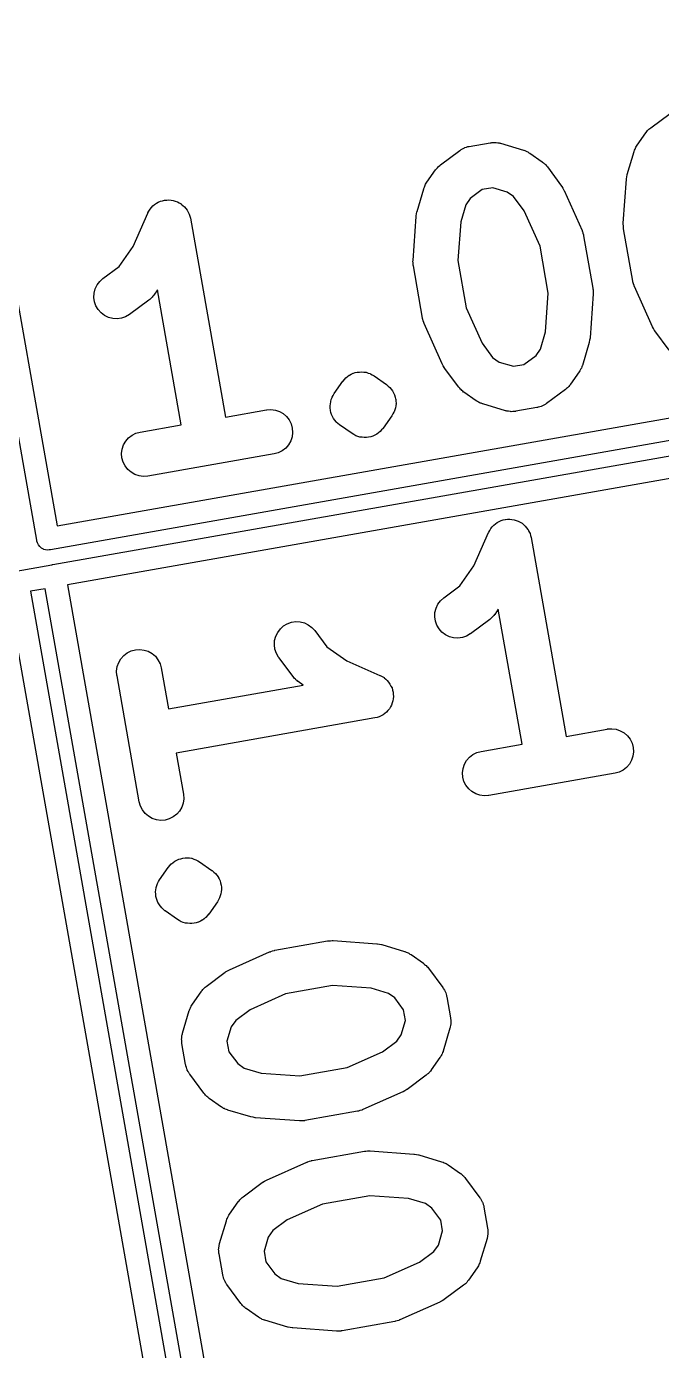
# Model space of a CAD drawing. Extents: x 61 to 358, y -137 to -43.
# Drawn here: x 263.79 to 268.1, y -120.17 to -111.17 of the extents above; entities that cross this region are included whole.
import ezdxf

# ---------------------------------------------------------------- set-up
doc = ezdxf.new("R2010")
doc.units = 0
doc.header["$MEASUREMENT"] = 0
doc.layers.add('BLACK', color=7, linetype='CONTINUOUS')

msp = doc.modelspace()

# ---------------------------------------------------------------- linework, layer by layer
at = {"layer": 'BLACK', "linetype": 'CONTINUOUS'}
for p, q in [((263.857, -114.661), (260.594, -96.1577)), ((260.757, -96.2026), (263.995, -114.563)), ((263.995, -114.563), (282.355, -111.326)), ((282.453, -111.463), (263.95, -114.726)), ((268.032, -111.856), (268.162, -111.759)), ((267.997, -111.891), (267.999, -111.889)), ((267.999, -111.889), (268.004, -111.883)), ((268.004, -111.883), (268.009, -111.876)), ((268.009, -111.876), (268.014, -111.871)), ((268.014, -111.871), (268.018, -111.867)), ((268.018, -111.867), (268.025, -111.861)), ((268.025, -111.861), (268.032, -111.856)), ((266.797, -111.983), (266.94, -111.958)), ((266.94, -111.958), (266.942, -111.958)), ((266.942, -111.958), (266.946, -111.958)), ((266.946, -111.958), (266.951, -111.957)), ((266.951, -111.957), (266.961, -111.957)), ((266.961, -111.957), (266.972, -111.956)), ((266.972, -111.956), (266.976, -111.957)), ((266.976, -111.957), (266.98, -111.957)), ((266.98, -111.957), (266.991, -111.959)), ((266.991, -111.959), (267.001, -111.96)), ((267.001, -111.96), (267.005, -111.961)), ((267.005, -111.961), (267.01, -111.962)), ((267.01, -111.962), (267.165, -112.008)), ((267.934, -111.982), (267.939, -111.975)), ((267.939, -111.975), (267.997, -111.891)), ((266.602, -112.108), (266.732, -112.011)), ((266.732, -112.011), (266.734, -112.01)), ((266.734, -112.01), (266.738, -112.008)), ((266.738, -112.008), (266.742, -112.005)), ((266.742, -112.005), (266.751, -112)), ((266.751, -112), (266.76, -111.995)), ((266.76, -111.995), (266.764, -111.993)), ((266.764, -111.993), (266.768, -111.991)), ((266.768, -111.991), (266.778, -111.989)), ((266.778, -111.989), (266.788, -111.985)), ((266.788, -111.985), (266.792, -111.985)), ((266.792, -111.985), (266.797, -111.983)), ((267.165, -112.008), (267.167, -112.009)), ((267.167, -112.009), (267.175, -112.012)), ((267.175, -112.012), (267.183, -112.015)), ((267.183, -112.015), (267.189, -112.018)), ((267.189, -112.018), (267.195, -112.021)), ((267.195, -112.021), (267.202, -112.026)), ((267.202, -112.026), (267.209, -112.03)), ((267.209, -112.03), (267.293, -112.089)), ((267.871, -112.174), (267.917, -112.019)), ((267.917, -112.019), (267.918, -112.017)), ((267.918, -112.017), (267.921, -112.009)), ((267.921, -112.009), (267.924, -112.001)), ((267.924, -112.001), (267.927, -111.995)), ((267.927, -111.995), (267.93, -111.989)), ((267.93, -111.989), (267.934, -111.982)), ((266.509, -112.227), (266.568, -112.143)), ((266.568, -112.143), (266.569, -112.141)), ((266.569, -112.141), (266.575, -112.135)), ((266.575, -112.135), (266.58, -112.128)), ((266.58, -112.128), (266.585, -112.123)), ((266.585, -112.123), (266.589, -112.119)), ((266.589, -112.119), (266.596, -112.114)), ((266.596, -112.114), (266.602, -112.108)), ((267.293, -112.089), (267.295, -112.09)), ((267.295, -112.09), (267.301, -112.095)), ((267.301, -112.095), (267.308, -112.101)), ((267.308, -112.101), (267.313, -112.105)), ((267.313, -112.105), (267.317, -112.109)), ((267.317, -112.109), (267.322, -112.116)), ((267.322, -112.116), (267.328, -112.123)), ((267.328, -112.123), (267.425, -112.253)), ((266.495, -112.253), (266.498, -112.247)), ((266.498, -112.247), (266.5, -112.241)), ((266.5, -112.241), (266.505, -112.234)), ((266.505, -112.234), (266.509, -112.227)), ((267.844, -112.505), (267.865, -112.207)), ((267.865, -112.203), (267.868, -112.19)), ((267.865, -112.204), (267.865, -112.203)), ((267.865, -112.205), (267.865, -112.204)), ((267.865, -112.207), (267.865, -112.205)), ((267.868, -112.19), (267.871, -112.176)), ((267.871, -112.175), (267.871, -112.174)), ((267.871, -112.176), (267.871, -112.175)), ((266.442, -112.426), (266.488, -112.271)), ((266.488, -112.271), (266.489, -112.269)), ((266.489, -112.269), (266.492, -112.261)), ((266.492, -112.261), (266.495, -112.253)), ((266.804, -112.338), (266.773, -112.381)), ((266.885, -112.277), (266.804, -112.338)), ((266.957, -112.265), (266.885, -112.277)), ((267.055, -112.294), (266.957, -112.265)), ((267.098, -112.324), (267.055, -112.294)), ((267.17, -112.421), (267.098, -112.324)), ((267.425, -112.253), (267.426, -112.255)), ((267.426, -112.255), (267.426, -112.255)), ((267.426, -112.255), (267.427, -112.256)), ((267.427, -112.256), (267.434, -112.268)), ((267.434, -112.268), (267.441, -112.28)), ((267.441, -112.28), (267.441, -112.281)), ((267.441, -112.281), (267.442, -112.282)), ((267.442, -112.282), (267.564, -112.555)), ((264.612, -112.436), (264.619, -112.423)), ((264.619, -112.423), (264.627, -112.41)), ((264.627, -112.41), (264.636, -112.399)), ((264.627, -112.41), (264.627, -112.41)), ((264.627, -112.41), (264.627, -112.41)), ((264.636, -112.399), (264.646, -112.388)), ((264.646, -112.388), (264.646, -112.388)), ((264.646, -112.388), (264.647, -112.388)), ((264.647, -112.388), (264.658, -112.379)), ((264.658, -112.379), (264.67, -112.37)), ((264.67, -112.37), (264.683, -112.363)), ((264.67, -112.37), (264.67, -112.37)), ((264.67, -112.37), (264.67, -112.37)), ((264.683, -112.363), (264.697, -112.356)), ((264.697, -112.356), (264.711, -112.353)), ((264.697, -112.356), (264.697, -112.356)), ((264.697, -112.356), (264.697, -112.356)), ((264.711, -112.353), (264.725, -112.349)), ((264.725, -112.349), (264.74, -112.348)), ((264.725, -112.349), (264.725, -112.349)), ((264.725, -112.349), (264.725, -112.349)), ((264.74, -112.348), (264.755, -112.347)), ((264.755, -112.347), (264.755, -112.347)), ((264.755, -112.347), (264.77, -112.348)), ((264.755, -112.347), (264.755, -112.347)), ((264.77, -112.348), (264.784, -112.35)), ((264.784, -112.35), (264.785, -112.35)), ((264.785, -112.35), (264.785, -112.35)), ((264.785, -112.35), (264.798, -112.355)), ((264.798, -112.355), (264.813, -112.36)), ((264.813, -112.36), (264.813, -112.36)), ((264.813, -112.36), (264.813, -112.36)), ((264.813, -112.36), (264.825, -112.367)), ((264.825, -112.367), (264.839, -112.374)), ((264.839, -112.374), (264.839, -112.375)), ((264.839, -112.375), (264.839, -112.375)), ((264.839, -112.375), (264.849, -112.384)), ((264.849, -112.384), (264.861, -112.394)), ((264.861, -112.394), (264.861, -112.394)), ((264.861, -112.394), (264.861, -112.394)), ((264.861, -112.394), (264.87, -112.405)), ((264.87, -112.405), (264.879, -112.417)), ((264.879, -112.417), (264.879, -112.417)), ((264.879, -112.417), (264.879, -112.417)), ((264.879, -112.417), (264.886, -112.43)), ((266.439, -112.442), (266.441, -112.428)), ((266.441, -112.428), (266.442, -112.427)), ((266.442, -112.427), (266.442, -112.426)), ((266.773, -112.381), (266.739, -112.497)), ((267.278, -112.662), (267.17, -112.421)), ((264.512, -112.664), (264.611, -112.438)), ((264.611, -112.438), (264.612, -112.436)), ((264.612, -112.436), (264.612, -112.436)), ((264.612, -112.436), (264.612, -112.436)), ((264.612, -112.436), (264.612, -112.436)), ((264.886, -112.43), (264.893, -112.444)), ((264.893, -112.444), (264.893, -112.444)), ((264.893, -112.444), (264.893, -112.444)), ((264.893, -112.444), (264.897, -112.458)), ((264.897, -112.458), (264.901, -112.472)), ((264.901, -112.472), (265.139, -113.823)), ((266.415, -112.758), (266.436, -112.459)), ((266.436, -112.456), (266.439, -112.442)), ((266.436, -112.457), (266.436, -112.456)), ((266.436, -112.456), (266.436, -112.456)), ((266.436, -112.459), (266.436, -112.457)), ((266.739, -112.497), (266.72, -112.76)), ((267.844, -112.508), (267.844, -112.505)), ((267.844, -112.511), (267.844, -112.508)), ((267.845, -112.523), (267.844, -112.511)), ((267.564, -112.555), (267.564, -112.557)), ((267.564, -112.557), (267.565, -112.559)), ((267.565, -112.559), (267.566, -112.562)), ((267.566, -112.562), (267.57, -112.574)), ((267.57, -112.574), (267.573, -112.585)), ((267.573, -112.585), (267.574, -112.588)), ((267.574, -112.588), (267.574, -112.591)), ((267.574, -112.591), (267.637, -112.948)), ((267.845, -112.535), (267.845, -112.523)), ((267.846, -112.538), (267.845, -112.535)), ((267.846, -112.541), (267.846, -112.538)), ((267.846, -112.543), (267.846, -112.541)), ((267.909, -112.9), (267.846, -112.543)), ((264.417, -112.799), (264.512, -112.664)), ((267.334, -112.982), (267.278, -112.662)), ((266.414, -112.763), (266.415, -112.76)), ((266.415, -112.775), (266.414, -112.763)), ((266.415, -112.76), (266.415, -112.758)), ((266.416, -112.787), (266.415, -112.775)), ((266.416, -112.79), (266.416, -112.787)), ((266.72, -112.76), (266.777, -113.081)), ((264.307, -112.881), (264.417, -112.799)), ((266.416, -112.793), (266.416, -112.79)), ((266.417, -112.795), (266.416, -112.793)), ((266.48, -113.152), (266.417, -112.795)), ((264.247, -112.98), (264.254, -112.952)), ((264.254, -112.952), (264.267, -112.925)), ((264.267, -112.925), (264.285, -112.901)), ((264.285, -112.901), (264.307, -112.881)), ((264.677, -112.959), (264.653, -112.994)), ((264.839, -113.876), (264.677, -112.959)), ((267.637, -112.948), (267.638, -112.95)), ((267.638, -112.95), (267.638, -112.953)), ((267.638, -112.953), (267.639, -112.955)), ((267.639, -112.955), (267.639, -112.968)), ((267.639, -112.968), (267.64, -112.98)), ((267.91, -112.903), (267.909, -112.9)), ((267.91, -112.905), (267.91, -112.903)), ((267.914, -112.917), (267.91, -112.905)), ((267.917, -112.929), (267.914, -112.917)), ((267.918, -112.931), (267.917, -112.929)), ((267.919, -112.934), (267.918, -112.931)), ((267.92, -112.936), (267.919, -112.934)), ((268.042, -113.209), (267.92, -112.936)), ((264.245, -113.01), (264.247, -112.98)), ((264.249, -113.04), (264.245, -113.01)), ((264.259, -113.068), (264.249, -113.04)), ((264.619, -113.029), (264.488, -113.126)), ((264.625, -113.023), (264.619, -113.029)), ((264.632, -113.018), (264.625, -113.023)), ((264.636, -113.013), (264.632, -113.018)), ((264.641, -113.009), (264.636, -113.013)), ((264.646, -113.002), (264.641, -113.009)), ((264.651, -112.996), (264.646, -113.002)), ((264.653, -112.994), (264.651, -112.996)), ((267.315, -113.245), (267.334, -112.982)), ((267.639, -112.985), (267.618, -113.284)), ((267.64, -112.98), (267.639, -112.982)), ((267.639, -112.982), (267.639, -112.985)), ((264.274, -113.093), (264.259, -113.068)), ((264.294, -113.115), (264.274, -113.093)), ((264.318, -113.133), (264.294, -113.115)), ((264.345, -113.146), (264.318, -113.133)), ((264.374, -113.154), (264.345, -113.146)), ((264.461, -113.142), (264.433, -113.152)), ((264.487, -113.127), (264.461, -113.142)), ((264.488, -113.126), (264.487, -113.127)), ((266.777, -113.081), (266.884, -113.322)), ((263.967, -114.826), (273.09, -113.217)), ((264.403, -113.156), (264.374, -113.154)), ((264.433, -113.152), (264.403, -113.156)), ((266.48, -113.155), (266.48, -113.152)), ((266.481, -113.157), (266.48, -113.155)), ((266.484, -113.169), (266.481, -113.157)), ((266.488, -113.181), (266.484, -113.169)), ((266.489, -113.183), (266.488, -113.181)), ((266.49, -113.186), (266.489, -113.183)), ((266.491, -113.188), (266.49, -113.186)), ((266.612, -113.461), (266.491, -113.188)), ((268.042, -113.21), (268.042, -113.209)), ((268.049, -113.222), (268.042, -113.21)), ((268.042, -113.21), (268.042, -113.21)), ((268.057, -113.235), (268.049, -113.222)), ((268.057, -113.236), (268.057, -113.235)), ((268.057, -113.235), (268.057, -113.235)), ((268.059, -113.238), (268.057, -113.236)), ((268.155, -113.368), (268.059, -113.238)), ((266.884, -113.322), (266.956, -113.419)), ((267.281, -113.361), (267.315, -113.245)), ((267.612, -113.316), (267.566, -113.472)), ((267.613, -113.316), (267.612, -113.316)), ((267.615, -113.301), (267.613, -113.315)), ((267.613, -113.315), (267.613, -113.316)), ((267.618, -113.287), (267.615, -113.301)), ((267.618, -113.284), (267.618, -113.286)), ((267.618, -113.286), (267.618, -113.286)), ((267.618, -113.286), (267.618, -113.287)), ((273.045, -113.38), (264.065, -114.963)), ((266.956, -113.419), (267, -113.449)), ((267.169, -113.465), (267.251, -113.405)), ((267.251, -113.405), (267.281, -113.361)), ((266.613, -113.462), (266.612, -113.461)), ((266.62, -113.474), (266.613, -113.462)), ((266.613, -113.462), (266.613, -113.462)), ((266.627, -113.487), (266.62, -113.474)), ((266.628, -113.487), (266.627, -113.487)), ((266.628, -113.488), (266.628, -113.487)), ((266.629, -113.49), (266.628, -113.488)), ((266.726, -113.62), (266.629, -113.49)), ((267, -113.449), (267.097, -113.478)), ((267.097, -113.478), (267.169, -113.465)), ((267.549, -113.508), (267.545, -113.516)), ((267.554, -113.501), (267.549, -113.508)), ((267.556, -113.495), (267.554, -113.501)), ((267.559, -113.49), (267.556, -113.495)), ((267.562, -113.482), (267.559, -113.49)), ((267.565, -113.474), (267.562, -113.482)), ((267.566, -113.472), (267.565, -113.474)), ((265.878, -113.664), (265.937, -113.58)), ((265.937, -113.58), (265.938, -113.58)), ((265.938, -113.58), (265.938, -113.579)), ((265.938, -113.579), (265.938, -113.579)), ((265.938, -113.579), (265.938, -113.579)), ((265.938, -113.579), (265.939, -113.579)), ((265.938, -113.58), (265.938, -113.58)), ((265.938, -113.58), (265.938, -113.58)), ((265.939, -113.579), (265.948, -113.568)), ((265.948, -113.568), (265.957, -113.557)), ((265.957, -113.557), (265.958, -113.557)), ((265.958, -113.556), (265.97, -113.548)), ((265.958, -113.557), (265.958, -113.556)), ((265.958, -113.557), (265.958, -113.557)), ((265.958, -113.557), (265.958, -113.557)), ((265.97, -113.548), (265.981, -113.539)), ((265.981, -113.539), (265.982, -113.538)), ((265.981, -113.539), (265.981, -113.539)), ((265.981, -113.539), (265.981, -113.539)), ((265.982, -113.538), (265.995, -113.532)), ((265.982, -113.538), (265.982, -113.538)), ((265.995, -113.532), (266.008, -113.526)), ((266.008, -113.526), (266.008, -113.525)), ((266.008, -113.525), (266.008, -113.525)), ((266.008, -113.525), (266.008, -113.525)), ((266.008, -113.525), (266.009, -113.525)), ((266.009, -113.525), (266.022, -113.521)), ((266.022, -113.521), (266.036, -113.518)), ((266.036, -113.518), (266.036, -113.518)), ((266.036, -113.518), (266.037, -113.518)), ((266.037, -113.518), (266.037, -113.517)), ((266.037, -113.517), (266.052, -113.517)), ((266.037, -113.518), (266.037, -113.518)), ((266.052, -113.517), (266.066, -113.515)), ((266.066, -113.516), (266.066, -113.515)), ((266.066, -113.515), (266.067, -113.516)), ((266.066, -113.515), (266.066, -113.516)), ((266.067, -113.516), (266.067, -113.516)), ((266.067, -113.516), (266.081, -113.517)), ((266.081, -113.517), (266.095, -113.519)), ((266.095, -113.519), (266.096, -113.519)), ((266.096, -113.519), (266.096, -113.519)), ((266.096, -113.519), (266.096, -113.519)), ((266.096, -113.519), (266.096, -113.519)), ((266.096, -113.519), (266.11, -113.524)), ((266.11, -113.524), (266.124, -113.528)), ((266.124, -113.528), (266.124, -113.529)), ((266.124, -113.529), (266.124, -113.529)), ((266.124, -113.529), (266.124, -113.529)), ((266.124, -113.529), (266.125, -113.529)), ((266.125, -113.529), (266.137, -113.536)), ((266.137, -113.536), (266.15, -113.543)), ((266.15, -113.543), (266.234, -113.602)), ((267.545, -113.516), (267.486, -113.6)), ((265.864, -113.689), (265.871, -113.677)), ((265.864, -113.69), (265.864, -113.689)), ((265.871, -113.677), (265.878, -113.664)), ((266.234, -113.602), (266.234, -113.602)), ((266.234, -113.602), (266.234, -113.602)), ((266.234, -113.602), (266.235, -113.602)), ((266.235, -113.602), (266.235, -113.603)), ((266.235, -113.603), (266.246, -113.613)), ((266.246, -113.613), (266.257, -113.622)), ((266.257, -113.622), (266.257, -113.622)), ((266.257, -113.622), (266.258, -113.623)), ((266.258, -113.623), (266.266, -113.634)), ((266.266, -113.634), (266.275, -113.645)), ((266.275, -113.645), (266.275, -113.646)), ((266.275, -113.646), (266.276, -113.646)), ((266.276, -113.646), (266.282, -113.659)), ((266.282, -113.659), (266.288, -113.672)), ((266.288, -113.672), (266.289, -113.673)), ((266.289, -113.673), (266.289, -113.673)), ((266.289, -113.673), (266.293, -113.687)), ((266.293, -113.687), (266.296, -113.701)), ((266.732, -113.626), (266.726, -113.62)), ((266.737, -113.633), (266.732, -113.626)), ((266.742, -113.637), (266.737, -113.633)), ((266.746, -113.642), (266.742, -113.637)), ((266.753, -113.647), (266.746, -113.642)), ((266.759, -113.653), (266.753, -113.647)), ((266.761, -113.654), (266.759, -113.653)), ((266.845, -113.713), (266.761, -113.654)), ((267.452, -113.635), (267.322, -113.732)), ((267.458, -113.629), (267.452, -113.635)), ((267.465, -113.624), (267.458, -113.629)), ((267.469, -113.619), (267.465, -113.624)), ((267.474, -113.615), (267.469, -113.619)), ((267.479, -113.608), (267.474, -113.615)), ((267.485, -113.602), (267.479, -113.608)), ((267.486, -113.6), (267.485, -113.602)), ((265.139, -113.823), (265.418, -113.774)), ((265.418, -113.774), (265.42, -113.774)), ((265.42, -113.774), (265.449, -113.772)), ((265.449, -113.772), (265.479, -113.776)), ((265.479, -113.776), (265.507, -113.785)), ((265.851, -113.747), (265.853, -113.733)), ((265.851, -113.748), (265.851, -113.747)), ((265.852, -113.762), (265.851, -113.748)), ((265.851, -113.748), (265.851, -113.748)), ((265.853, -113.777), (265.852, -113.762)), ((265.853, -113.733), (265.855, -113.719)), ((265.853, -113.778), (265.853, -113.777)), ((265.853, -113.777), (265.853, -113.777)), ((265.857, -113.792), (265.853, -113.778)), ((265.855, -113.718), (265.859, -113.704)), ((265.855, -113.719), (265.855, -113.718)), ((265.855, -113.718), (265.855, -113.718)), ((265.859, -113.704), (265.864, -113.69)), ((265.864, -113.69), (265.864, -113.69)), ((266.29, -113.775), (266.286, -113.788)), ((266.295, -113.761), (266.29, -113.775)), ((266.297, -113.746), (266.295, -113.76)), ((266.295, -113.76), (266.295, -113.76)), ((266.295, -113.76), (266.295, -113.761)), ((266.296, -113.701), (266.296, -113.701)), ((266.296, -113.701), (266.297, -113.702)), ((266.297, -113.702), (266.298, -113.716)), ((266.299, -113.731), (266.297, -113.746)), ((266.298, -113.716), (266.299, -113.73)), ((266.299, -113.73), (266.298, -113.731)), ((266.298, -113.731), (266.299, -113.731)), ((266.852, -113.717), (266.845, -113.713)), ((266.859, -113.722), (266.852, -113.717)), ((266.865, -113.724), (266.859, -113.722)), ((266.871, -113.728), (266.865, -113.724)), ((266.879, -113.73), (266.871, -113.728)), ((266.887, -113.734), (266.879, -113.73)), ((266.889, -113.734), (266.887, -113.734)), ((267.044, -113.78), (266.889, -113.734)), ((267.257, -113.759), (267.114, -113.784)), ((267.262, -113.758), (267.257, -113.759)), ((267.266, -113.757), (267.262, -113.758)), ((267.276, -113.754), (267.266, -113.757)), ((267.286, -113.751), (267.276, -113.754)), ((267.29, -113.749), (267.286, -113.751)), ((267.294, -113.748), (267.29, -113.749)), ((267.303, -113.743), (267.294, -113.748)), ((267.313, -113.738), (267.303, -113.743)), ((267.316, -113.735), (267.313, -113.738)), ((267.32, -113.733), (267.316, -113.735)), ((267.322, -113.732), (267.32, -113.733)), ((265.507, -113.785), (265.533, -113.8)), ((265.533, -113.8), (265.555, -113.82)), ((265.555, -113.82), (265.573, -113.843)), ((265.573, -113.843), (265.587, -113.87)), ((265.861, -113.806), (265.857, -113.792)), ((265.861, -113.807), (265.861, -113.806)), ((265.861, -113.806), (265.861, -113.806)), ((265.867, -113.819), (265.861, -113.807)), ((265.874, -113.832), (265.867, -113.819)), ((265.874, -113.833), (265.874, -113.832)), ((265.883, -113.844), (265.874, -113.833)), ((265.874, -113.833), (265.874, -113.833)), ((265.892, -113.856), (265.883, -113.844)), ((265.893, -113.857), (265.892, -113.856)), ((265.892, -113.856), (265.892, -113.856)), ((265.903, -113.866), (265.893, -113.857)), ((265.914, -113.876), (265.903, -113.866)), ((266.271, -113.814), (266.212, -113.898)), ((266.278, -113.802), (266.271, -113.814)), ((266.285, -113.789), (266.278, -113.802)), ((266.286, -113.788), (266.285, -113.789)), ((266.285, -113.789), (266.285, -113.789)), ((267.049, -113.781), (267.044, -113.78)), ((267.053, -113.783), (267.049, -113.781)), ((267.063, -113.784), (267.053, -113.783)), ((267.074, -113.786), (267.063, -113.784)), ((267.078, -113.786), (267.074, -113.786)), ((267.083, -113.787), (267.078, -113.786)), ((267.093, -113.786), (267.083, -113.787)), ((267.103, -113.786), (267.093, -113.786)), ((267.108, -113.785), (267.103, -113.786)), ((267.112, -113.785), (267.108, -113.785)), ((267.114, -113.784), (267.112, -113.785)), ((264.481, -113.965), (264.505, -113.947)), ((264.505, -113.947), (264.531, -113.933)), ((264.531, -113.933), (264.56, -113.925)), ((264.56, -113.925), (264.839, -113.876)), ((265.593, -113.958), (265.583, -113.986)), ((265.587, -113.87), (265.594, -113.899)), ((265.596, -113.928), (265.593, -113.958)), ((265.594, -113.899), (265.596, -113.928)), ((265.915, -113.876), (265.914, -113.876)), ((265.916, -113.877), (265.915, -113.876)), ((265.915, -113.876), (265.915, -113.876)), ((265.915, -113.876), (265.915, -113.876)), ((266, -113.936), (265.916, -113.877)), ((266.012, -113.943), (266, -113.936)), ((266.025, -113.95), (266.012, -113.943)), ((266.026, -113.95), (266.025, -113.95)), ((266.025, -113.95), (266.025, -113.95)), ((266.025, -113.95), (266.025, -113.95)), ((266.039, -113.955), (266.026, -113.95)), ((266.026, -113.95), (266.026, -113.95)), ((266.053, -113.959), (266.039, -113.955)), ((266.054, -113.959), (266.053, -113.959)), ((266.053, -113.959), (266.053, -113.959)), ((266.068, -113.961), (266.054, -113.959)), ((266.054, -113.959), (266.054, -113.959)), ((266.054, -113.959), (266.054, -113.959)), ((266.127, -113.957), (266.113, -113.961)), ((266.141, -113.953), (266.127, -113.957)), ((266.142, -113.953), (266.141, -113.953)), ((266.141, -113.953), (266.141, -113.953)), ((266.141, -113.953), (266.141, -113.953)), ((266.155, -113.947), (266.142, -113.953)), ((266.142, -113.953), (266.142, -113.953)), ((266.168, -113.94), (266.155, -113.947)), ((266.169, -113.94), (266.168, -113.94)), ((266.168, -113.94), (266.168, -113.94)), ((266.168, -113.94), (266.168, -113.94)), ((266.168, -113.94), (266.168, -113.94)), ((266.18, -113.931), (266.169, -113.94)), ((266.191, -113.922), (266.18, -113.931)), ((266.192, -113.922), (266.191, -113.922)), ((266.191, -113.922), (266.191, -113.922)), ((266.201, -113.911), (266.192, -113.921)), ((266.192, -113.921), (266.192, -113.922)), ((266.192, -113.922), (266.192, -113.922)), ((266.211, -113.9), (266.201, -113.911)), ((266.212, -113.899), (266.211, -113.899)), ((266.211, -113.899), (266.211, -113.899)), ((266.211, -113.899), (266.211, -113.9)), ((266.211, -113.9), (266.211, -113.9)), ((266.212, -113.898), (266.212, -113.899)), ((266.212, -113.899), (266.212, -113.899)), ((266.212, -113.899), (266.212, -113.899)), ((264.434, -114.071), (264.438, -114.042)), ((264.438, -114.042), (264.447, -114.013)), ((264.447, -114.013), (264.462, -113.988)), ((264.462, -113.988), (264.481, -113.965)), ((265.549, -114.035), (265.526, -114.053)), ((265.569, -114.012), (265.549, -114.035)), ((265.583, -113.986), (265.569, -114.012)), ((266.083, -113.963), (266.068, -113.961)), ((266.084, -113.963), (266.083, -113.963)), ((266.083, -113.963), (266.083, -113.963)), ((266.083, -113.963), (266.083, -113.963)), ((266.083, -113.963), (266.083, -113.963)), ((266.098, -113.962), (266.084, -113.963)), ((266.112, -113.961), (266.098, -113.962)), ((266.113, -113.961), (266.112, -113.961)), ((266.112, -113.961), (266.112, -113.961)), ((266.113, -113.961), (266.113, -113.961)), ((266.113, -113.961), (266.113, -113.961)), ((264.436, -114.101), (264.434, -114.071)), ((264.444, -114.13), (264.436, -114.101)), ((264.457, -114.156), (264.444, -114.13)), ((265.471, -114.074), (264.613, -114.225)), ((265.499, -114.066), (265.471, -114.074)), ((265.526, -114.053), (265.499, -114.066)), ((264.475, -114.18), (264.457, -114.156)), ((264.498, -114.199), (264.475, -114.18)), ((264.524, -114.214), (264.498, -114.199)), ((264.552, -114.224), (264.524, -114.214)), ((264.581, -114.228), (264.552, -114.224)), ((264.611, -114.226), (264.581, -114.228)), ((264.613, -114.225), (264.611, -114.226)), ((266.936, -114.594), (266.944, -114.581)), ((266.944, -114.581), (266.953, -114.57)), ((266.944, -114.581), (266.944, -114.581)), ((266.944, -114.581), (266.944, -114.581)), ((266.953, -114.57), (266.963, -114.558)), ((266.963, -114.558), (266.964, -114.558)), ((266.964, -114.558), (266.975, -114.55)), ((266.964, -114.558), (266.964, -114.558)), ((266.975, -114.55), (266.987, -114.54)), ((266.987, -114.54), (267, -114.534)), ((266.987, -114.54), (266.987, -114.54)), ((266.987, -114.54), (266.987, -114.54)), ((267, -114.534), (267.014, -114.527)), ((267.014, -114.527), (267.028, -114.523)), ((267.014, -114.527), (267.014, -114.527)), ((267.014, -114.527), (267.014, -114.527)), ((267.028, -114.523), (267.042, -114.519)), ((267.042, -114.519), (267.042, -114.519)), ((267.042, -114.519), (267.043, -114.519)), ((267.043, -114.519), (267.057, -114.518)), ((267.057, -114.518), (267.072, -114.517)), ((267.072, -114.517), (267.072, -114.517)), ((267.072, -114.517), (267.087, -114.519)), ((267.072, -114.517), (267.072, -114.517)), ((267.087, -114.519), (267.102, -114.521)), ((267.102, -114.521), (267.102, -114.521)), ((267.102, -114.521), (267.102, -114.521)), ((267.102, -114.521), (267.115, -114.526)), ((267.115, -114.526), (267.13, -114.53)), ((267.13, -114.53), (267.13, -114.53)), ((267.13, -114.53), (267.13, -114.53)), ((267.13, -114.53), (267.142, -114.537)), ((267.142, -114.537), (267.156, -114.545)), ((267.156, -114.545), (267.156, -114.545)), ((267.156, -114.545), (267.156, -114.545)), ((267.156, -114.545), (267.166, -114.554)), ((267.166, -114.554), (267.178, -114.564)), ((267.178, -114.564), (267.178, -114.565)), ((267.178, -114.565), (267.178, -114.565)), ((267.178, -114.565), (267.187, -114.576)), ((267.187, -114.576), (267.196, -114.588)), ((267.196, -114.588), (267.197, -114.588)), ((267.197, -114.588), (267.197, -114.588)), ((267.197, -114.588), (267.203, -114.601)), ((263.857, -114.665), (263.857, -114.661)), ((263.858, -114.668), (263.857, -114.665)), ((263.861, -114.679), (263.858, -114.668)), ((263.858, -114.668), (263.858, -114.668)), ((263.868, -114.692), (263.861, -114.679)), ((266.829, -114.834), (266.928, -114.608)), ((266.928, -114.608), (266.929, -114.607)), ((266.929, -114.606), (266.936, -114.594)), ((266.929, -114.607), (266.929, -114.606)), ((266.929, -114.607), (266.929, -114.607)), ((266.929, -114.607), (266.929, -114.607)), ((267.203, -114.601), (267.21, -114.614)), ((267.21, -114.614), (267.21, -114.615)), ((267.21, -114.615), (267.21, -114.615)), ((267.21, -114.615), (267.214, -114.629)), ((267.214, -114.629), (267.218, -114.643)), ((267.218, -114.643), (267.456, -115.994)), ((263.877, -114.704), (263.868, -114.692)), ((263.886, -114.712), (263.877, -114.704)), ((263.889, -114.714), (263.886, -114.712)), ((263.894, -114.717), (263.889, -114.714)), ((263.902, -114.721), (263.894, -114.717)), ((263.906, -114.723), (263.902, -114.721)), ((263.916, -114.726), (263.906, -114.723)), ((263.931, -114.728), (263.916, -114.726)), ((263.942, -114.727), (263.931, -114.728)), ((263.946, -114.727), (263.942, -114.727)), ((263.942, -114.727), (263.942, -114.727)), ((263.95, -114.726), (263.946, -114.727)), ((263.717, -114.87), (263.96, -114.827)), ((263.96, -114.827), (263.964, -114.826)), ((263.964, -114.826), (263.967, -114.826)), ((266.734, -114.97), (266.829, -114.834)), ((266.902, -133.394), (263.665, -115.034)), ((263.915, -114.99), (263.815, -115.007)), ((263.815, -115.007), (267.052, -133.368)), ((267.152, -133.35), (263.915, -114.99)), ((264.065, -114.963), (267.303, -133.324)), ((266.624, -115.052), (266.734, -114.97)), ((266.564, -115.151), (266.571, -115.122)), ((266.571, -115.122), (266.584, -115.095)), ((266.584, -115.095), (266.602, -115.072)), ((266.602, -115.072), (266.624, -115.052)), ((265.56, -115.228), (265.588, -115.218)), ((265.588, -115.218), (265.618, -115.214)), ((265.618, -115.214), (265.648, -115.215)), ((265.648, -115.215), (265.676, -115.223)), ((266.562, -115.181), (266.564, -115.151)), ((266.567, -115.21), (266.562, -115.181)), ((266.576, -115.238), (266.567, -115.21)), ((266.936, -115.2), (266.805, -115.296)), ((266.942, -115.194), (266.936, -115.2)), ((266.949, -115.189), (266.942, -115.194)), ((266.953, -115.184), (266.949, -115.189)), ((266.958, -115.18), (266.953, -115.184)), ((266.963, -115.173), (266.958, -115.18)), ((266.969, -115.166), (266.963, -115.173)), ((266.97, -115.165), (266.969, -115.166)), ((266.994, -115.13), (266.97, -115.165)), ((267.156, -116.047), (266.994, -115.13)), ((265.482, -115.313), (265.495, -115.287)), ((265.495, -115.287), (265.513, -115.263)), ((265.513, -115.263), (265.535, -115.243)), ((265.535, -115.243), (265.56, -115.228)), ((265.676, -115.223), (265.703, -115.236)), ((265.703, -115.236), (265.727, -115.253)), ((265.727, -115.253), (265.747, -115.275)), ((265.747, -115.275), (265.829, -115.386)), ((266.592, -115.264), (266.576, -115.238)), ((266.611, -115.286), (266.592, -115.264)), ((266.635, -115.304), (266.611, -115.286)), ((266.662, -115.317), (266.635, -115.304)), ((266.804, -115.298), (266.778, -115.313)), ((266.805, -115.296), (266.804, -115.298)), ((265.472, -115.372), (265.474, -115.342)), ((265.476, -115.401), (265.472, -115.372)), ((265.474, -115.342), (265.482, -115.313)), ((265.829, -115.386), (265.965, -115.481)), ((266.691, -115.324), (266.662, -115.317)), ((266.72, -115.326), (266.691, -115.324)), ((266.75, -115.322), (266.72, -115.326)), ((266.778, -115.313), (266.75, -115.322)), ((264.414, -115.492), (264.429, -115.466)), ((264.429, -115.466), (264.448, -115.444)), ((264.448, -115.444), (264.472, -115.426)), ((264.472, -115.426), (264.499, -115.413)), ((264.499, -115.413), (264.527, -115.405)), ((264.527, -115.405), (264.557, -115.403)), ((264.557, -115.403), (264.586, -115.407)), ((264.586, -115.407), (264.615, -115.416)), ((264.615, -115.416), (264.641, -115.431)), ((264.641, -115.431), (264.663, -115.45)), ((264.663, -115.45), (264.681, -115.474)), ((264.681, -115.474), (264.695, -115.5)), ((265.486, -115.43), (265.476, -115.401)), ((265.501, -115.455), (265.486, -115.43)), ((265.502, -115.457), (265.501, -115.455)), ((265.599, -115.587), (265.502, -115.457)), ((265.965, -115.481), (266.19, -115.58)), ((264.4, -115.55), (264.404, -115.52)), ((264.402, -115.58), (264.4, -115.55)), ((264.404, -115.52), (264.414, -115.492)), ((264.695, -115.5), (264.703, -115.529)), ((264.703, -115.529), (264.752, -115.807)), ((264.403, -115.582), (264.402, -115.58)), ((264.554, -116.439), (264.403, -115.582)), ((264.752, -115.807), (265.669, -115.646)), ((265.605, -115.594), (265.599, -115.587)), ((265.61, -115.6), (265.605, -115.594)), ((265.615, -115.605), (265.61, -115.6)), ((265.619, -115.609), (265.615, -115.605)), ((265.626, -115.614), (265.619, -115.609)), ((265.632, -115.62), (265.626, -115.614)), ((265.634, -115.621), (265.632, -115.62)), ((265.669, -115.646), (265.634, -115.621)), ((266.19, -115.58), (266.192, -115.581)), ((266.192, -115.581), (266.192, -115.581)), ((266.192, -115.581), (266.192, -115.581)), ((266.192, -115.581), (266.192, -115.581)), ((266.192, -115.581), (266.205, -115.588)), ((266.205, -115.588), (266.218, -115.595)), ((266.218, -115.595), (266.218, -115.596)), ((266.218, -115.596), (266.218, -115.596)), ((266.218, -115.596), (266.229, -115.605)), ((266.229, -115.605), (266.24, -115.615)), ((266.24, -115.615), (266.24, -115.615)), ((266.24, -115.615), (266.24, -115.615)), ((266.24, -115.615), (266.249, -115.626)), ((266.249, -115.626), (266.258, -115.639)), ((266.258, -115.639), (266.258, -115.639)), ((266.258, -115.639), (266.258, -115.639)), ((266.258, -115.639), (266.265, -115.652)), ((266.265, -115.652), (266.272, -115.665)), ((266.272, -115.665), (266.272, -115.665)), ((266.272, -115.665), (266.272, -115.665)), ((266.272, -115.665), (266.275, -115.679)), ((266.278, -115.753), (266.273, -115.767)), ((266.275, -115.679), (266.279, -115.694)), ((266.28, -115.738), (266.278, -115.753)), ((266.278, -115.753), (266.278, -115.753)), ((266.278, -115.753), (266.278, -115.753)), ((266.279, -115.694), (266.279, -115.694)), ((266.279, -115.694), (266.279, -115.694)), ((266.279, -115.694), (266.28, -115.708)), ((266.28, -115.708), (266.281, -115.724)), ((266.281, -115.724), (266.28, -115.738)), ((266.281, -115.724), (266.281, -115.724)), ((266.281, -115.724), (266.281, -115.724)), ((266.211, -115.848), (266.198, -115.855)), ((266.223, -115.838), (266.211, -115.848)), ((266.211, -115.848), (266.211, -115.848)), ((266.211, -115.848), (266.211, -115.848)), ((266.234, -115.83), (266.223, -115.838)), ((266.244, -115.818), (266.234, -115.83)), ((266.234, -115.83), (266.234, -115.83)), ((266.234, -115.83), (266.234, -115.83)), ((266.254, -115.807), (266.244, -115.818)), ((266.261, -115.794), (266.254, -115.807)), ((266.254, -115.807), (266.254, -115.807)), ((266.254, -115.807), (266.254, -115.807)), ((266.268, -115.782), (266.261, -115.794)), ((266.273, -115.767), (266.268, -115.781)), ((266.268, -115.781), (266.268, -115.781)), ((266.268, -115.781), (266.268, -115.782)), ((266.156, -115.869), (264.805, -116.108)), ((266.17, -115.865), (266.156, -115.869)), ((266.184, -115.862), (266.17, -115.865)), ((266.198, -115.855), (266.184, -115.861)), ((266.184, -115.861), (266.184, -115.861)), ((266.184, -115.861), (266.184, -115.862)), ((267.456, -115.994), (267.735, -115.945)), ((267.735, -115.945), (267.737, -115.944)), ((267.737, -115.944), (267.767, -115.942)), ((267.767, -115.942), (267.796, -115.946)), ((267.796, -115.946), (267.824, -115.956)), ((267.824, -115.956), (267.85, -115.971)), ((267.85, -115.971), (267.872, -115.99)), ((267.872, -115.99), (267.89, -116.014)), ((267.89, -116.014), (267.904, -116.041)), ((264.805, -116.108), (264.854, -116.386)), ((266.799, -116.136), (266.822, -116.117)), ((266.822, -116.117), (266.849, -116.104)), ((266.849, -116.104), (266.877, -116.096)), ((266.877, -116.096), (267.156, -116.047)), ((267.904, -116.041), (267.912, -116.069)), ((267.914, -116.099), (267.91, -116.129)), ((267.912, -116.069), (267.914, -116.099)), ((266.755, -116.212), (266.764, -116.184)), ((266.764, -116.184), (266.779, -116.158)), ((266.779, -116.158), (266.799, -116.136)), ((267.866, -116.205), (267.843, -116.223)), ((267.886, -116.183), (267.866, -116.205)), ((267.9, -116.157), (267.886, -116.183)), ((267.91, -116.129), (267.9, -116.157)), ((266.751, -116.242), (266.755, -116.212)), ((266.753, -116.271), (266.751, -116.242)), ((266.761, -116.3), (266.753, -116.271)), ((266.774, -116.327), (266.761, -116.3)), ((267.788, -116.245), (266.93, -116.396)), ((267.816, -116.237), (267.788, -116.245)), ((267.843, -116.223), (267.816, -116.237)), ((264.854, -116.386), (264.854, -116.388)), ((264.854, -116.388), (264.856, -116.418)), ((266.793, -116.35), (266.774, -116.327)), ((266.815, -116.37), (266.793, -116.35)), ((266.841, -116.385), (266.815, -116.37)), ((266.869, -116.394), (266.841, -116.385)), ((264.562, -116.468), (264.554, -116.439)), ((264.575, -116.494), (264.562, -116.468)), ((264.843, -116.476), (264.828, -116.502)), ((264.852, -116.448), (264.843, -116.476)), ((264.856, -116.418), (264.852, -116.448)), ((266.898, -116.398), (266.869, -116.394)), ((266.928, -116.396), (266.898, -116.398)), ((266.93, -116.396), (266.928, -116.396)), ((264.594, -116.518), (264.575, -116.494)), ((264.616, -116.537), (264.594, -116.518)), ((264.642, -116.552), (264.616, -116.537)), ((264.67, -116.561), (264.642, -116.552)), ((264.7, -116.565), (264.67, -116.561)), ((264.729, -116.563), (264.7, -116.565)), ((264.758, -116.555), (264.729, -116.563)), ((264.785, -116.542), (264.758, -116.555)), ((264.808, -116.524), (264.785, -116.542)), ((264.828, -116.502), (264.808, -116.524)), ((264.796, -116.842), (264.809, -116.836)), ((264.809, -116.836), (264.822, -116.83)), ((264.822, -116.83), (264.823, -116.829)), ((264.822, -116.83), (264.822, -116.83)), ((264.823, -116.829), (264.837, -116.826)), ((264.837, -116.826), (264.85, -116.822)), ((264.85, -116.822), (264.851, -116.822)), ((264.851, -116.822), (264.866, -116.821)), ((264.851, -116.822), (264.851, -116.822)), ((264.866, -116.821), (264.88, -116.82)), ((264.88, -116.82), (264.881, -116.82)), ((264.88, -116.82), (264.88, -116.82)), ((264.881, -116.82), (264.895, -116.821)), ((264.895, -116.821), (264.909, -116.823)), ((264.909, -116.823), (264.91, -116.823)), ((264.91, -116.823), (264.91, -116.823)), ((264.91, -116.823), (264.924, -116.828)), ((264.924, -116.828), (264.938, -116.833)), ((264.938, -116.833), (264.938, -116.833)), ((264.938, -116.833), (264.939, -116.833)), ((264.939, -116.833), (264.951, -116.84)), ((264.951, -116.84), (264.964, -116.847)), ((264.692, -116.969), (264.751, -116.885)), ((264.751, -116.885), (264.752, -116.884)), ((264.752, -116.884), (264.753, -116.883)), ((264.752, -116.884), (264.752, -116.884)), ((264.752, -116.884), (264.752, -116.884)), ((264.753, -116.883), (264.762, -116.872)), ((264.762, -116.872), (264.771, -116.861)), ((264.771, -116.861), (264.772, -116.861)), ((264.772, -116.861), (264.784, -116.852)), ((264.772, -116.861), (264.772, -116.861)), ((264.784, -116.852), (264.795, -116.843)), ((264.795, -116.843), (264.796, -116.842)), ((264.795, -116.843), (264.795, -116.843)), ((264.964, -116.847), (265.048, -116.906)), ((265.048, -116.906), (265.048, -116.907)), ((265.048, -116.907), (265.049, -116.907)), ((265.049, -116.907), (265.049, -116.907)), ((265.049, -116.907), (265.049, -116.907)), ((265.049, -116.907), (265.049, -116.907)), ((265.049, -116.907), (265.049, -116.907)), ((265.049, -116.907), (265.049, -116.907)), ((265.049, -116.907), (265.06, -116.917)), ((265.06, -116.917), (265.071, -116.926)), ((265.071, -116.926), (265.071, -116.926)), ((265.071, -116.926), (265.071, -116.927)), ((265.071, -116.927), (265.071, -116.927)), ((265.071, -116.927), (265.072, -116.927)), ((265.072, -116.927), (265.08, -116.938)), ((264.669, -117.022), (264.673, -117.008)), ((264.673, -117.008), (264.678, -116.995)), ((264.678, -116.994), (264.685, -116.981)), ((264.678, -116.995), (264.678, -116.994)), ((264.678, -116.994), (264.678, -116.994)), ((264.678, -116.994), (264.678, -116.994)), ((264.678, -116.994), (264.678, -116.994)), ((264.685, -116.981), (264.692, -116.969)), ((265.08, -116.938), (265.089, -116.95)), ((265.089, -116.95), (265.089, -116.95)), ((265.089, -116.95), (265.089, -116.95)), ((265.089, -116.95), (265.09, -116.95)), ((265.09, -116.95), (265.09, -116.951)), ((265.09, -116.951), (265.096, -116.963)), ((265.096, -116.963), (265.103, -116.976)), ((265.103, -116.976), (265.103, -116.976)), ((265.103, -116.976), (265.103, -116.977)), ((265.103, -116.977), (265.103, -116.977)), ((265.103, -116.977), (265.103, -116.977)), ((265.103, -116.977), (265.107, -116.991)), ((265.107, -116.991), (265.11, -117.005)), ((265.11, -117.005), (265.11, -117.005)), ((265.11, -117.005), (265.111, -117.005)), ((265.111, -117.005), (265.111, -117.006)), ((265.111, -117.006), (265.111, -117.006)), ((265.111, -117.006), (265.112, -117.02)), ((265.112, -117.02), (265.113, -117.035)), ((264.665, -117.051), (264.667, -117.037)), ((264.665, -117.052), (264.665, -117.051)), ((264.666, -117.067), (264.665, -117.052)), ((264.665, -117.052), (264.665, -117.052)), ((264.665, -117.052), (264.665, -117.052)), ((264.665, -117.052), (264.665, -117.052)), ((264.667, -117.081), (264.666, -117.067)), ((264.667, -117.037), (264.669, -117.023)), ((264.667, -117.082), (264.667, -117.081)), ((264.667, -117.081), (264.667, -117.081)), ((264.667, -117.081), (264.667, -117.081)), ((264.671, -117.096), (264.667, -117.082)), ((264.667, -117.082), (264.667, -117.082)), ((264.669, -117.023), (264.669, -117.022)), ((264.669, -117.022), (264.669, -117.022)), ((264.669, -117.022), (264.669, -117.022)), ((264.669, -117.023), (264.669, -117.023)), ((264.675, -117.11), (264.671, -117.096)), ((264.675, -117.111), (264.675, -117.11)), ((264.675, -117.11), (264.675, -117.11)), ((264.675, -117.11), (264.675, -117.11)), ((264.675, -117.11), (264.675, -117.11)), ((265.092, -117.106), (265.085, -117.118)), ((265.099, -117.093), (265.092, -117.106)), ((265.1, -117.093), (265.099, -117.093)), ((265.099, -117.093), (265.099, -117.093)), ((265.099, -117.093), (265.099, -117.093)), ((265.104, -117.079), (265.1, -117.092)), ((265.1, -117.092), (265.1, -117.093)), ((265.109, -117.065), (265.104, -117.079)), ((265.111, -117.05), (265.109, -117.064)), ((265.109, -117.064), (265.109, -117.064)), ((265.109, -117.064), (265.109, -117.065)), ((265.109, -117.065), (265.109, -117.065)), ((265.109, -117.065), (265.109, -117.065)), ((265.113, -117.036), (265.111, -117.05)), ((265.113, -117.035), (265.113, -117.035)), ((265.113, -117.035), (265.113, -117.035)), ((265.113, -117.035), (265.113, -117.035)), ((265.113, -117.035), (265.113, -117.036)), ((264.681, -117.123), (264.675, -117.111)), ((264.688, -117.136), (264.681, -117.123)), ((264.681, -117.123), (264.681, -117.123)), ((264.688, -117.137), (264.688, -117.136)), ((264.697, -117.148), (264.688, -117.137)), ((264.688, -117.137), (264.688, -117.137)), ((264.688, -117.137), (264.688, -117.137)), ((264.688, -117.137), (264.688, -117.137)), ((264.706, -117.16), (264.697, -117.148)), ((264.706, -117.161), (264.706, -117.16)), ((264.706, -117.16), (264.706, -117.16)), ((264.706, -117.16), (264.706, -117.16)), ((264.707, -117.161), (264.706, -117.161)), ((264.717, -117.17), (264.707, -117.161)), ((264.728, -117.18), (264.717, -117.17)), ((264.729, -117.18), (264.728, -117.18)), ((264.73, -117.181), (264.729, -117.18)), ((264.729, -117.18), (264.729, -117.18)), ((264.729, -117.18), (264.729, -117.18)), ((264.729, -117.18), (264.729, -117.18)), ((264.729, -117.18), (264.729, -117.18)), ((264.729, -117.18), (264.729, -117.18)), ((264.814, -117.24), (264.73, -117.181)), ((265.085, -117.118), (265.026, -117.202)), ((264.826, -117.247), (264.814, -117.24)), ((264.839, -117.254), (264.826, -117.247)), ((264.84, -117.254), (264.839, -117.254)), ((264.839, -117.254), (264.839, -117.254)), ((264.853, -117.259), (264.84, -117.254)), ((264.867, -117.263), (264.853, -117.259)), ((264.868, -117.263), (264.867, -117.263)), ((264.868, -117.264), (264.868, -117.263)), ((264.882, -117.265), (264.868, -117.264)), ((264.897, -117.267), (264.882, -117.265)), ((264.898, -117.267), (264.897, -117.267)), ((264.897, -117.267), (264.897, -117.267)), ((264.912, -117.266), (264.898, -117.267)), ((264.926, -117.265), (264.912, -117.266)), ((264.927, -117.265), (264.926, -117.265)), ((264.941, -117.261), (264.927, -117.265)), ((264.927, -117.265), (264.927, -117.265)), ((264.955, -117.258), (264.941, -117.261)), ((264.956, -117.257), (264.955, -117.257)), ((264.955, -117.257), (264.955, -117.258)), ((264.969, -117.251), (264.956, -117.257)), ((264.982, -117.244), (264.969, -117.251)), ((264.983, -117.244), (264.982, -117.244)), ((264.982, -117.244), (264.982, -117.244)), ((264.994, -117.235), (264.983, -117.244)), ((265.005, -117.226), (264.994, -117.235)), ((265.006, -117.226), (265.005, -117.226)), ((265.015, -117.215), (265.006, -117.226)), ((265.006, -117.226), (265.006, -117.226)), ((265.025, -117.204), (265.015, -117.215)), ((265.026, -117.203), (265.025, -117.204)), ((265.026, -117.202), (265.026, -117.203)), ((265.026, -117.203), (265.026, -117.203)), ((265.026, -117.203), (265.026, -117.203)), ((265.167, -117.581), (265.44, -117.459)), ((265.44, -117.459), (265.442, -117.458)), ((265.442, -117.458), (265.445, -117.458)), ((265.445, -117.458), (265.447, -117.456)), ((265.447, -117.456), (265.459, -117.453)), ((265.459, -117.453), (265.471, -117.449)), ((265.471, -117.449), (265.473, -117.449)), ((265.473, -117.449), (265.476, -117.448)), ((265.476, -117.448), (265.833, -117.385)), ((265.833, -117.385), (265.835, -117.385)), ((265.835, -117.385), (265.838, -117.385)), ((265.838, -117.385), (265.841, -117.384)), ((265.841, -117.384), (265.853, -117.384)), ((265.853, -117.384), (265.865, -117.383)), ((265.865, -117.383), (265.868, -117.383)), ((265.868, -117.383), (265.871, -117.383)), ((265.871, -117.383), (266.169, -117.404)), ((266.169, -117.404), (266.171, -117.405)), ((266.171, -117.405), (266.172, -117.405)), ((266.172, -117.405), (266.173, -117.405)), ((266.173, -117.405), (266.186, -117.407)), ((266.186, -117.407), (266.2, -117.41)), ((266.2, -117.41), (266.201, -117.41)), ((266.201, -117.41), (266.202, -117.41)), ((266.202, -117.41), (266.357, -117.457)), ((266.357, -117.457), (266.359, -117.457)), ((266.359, -117.457), (266.367, -117.461)), ((266.367, -117.461), (266.375, -117.463)), ((266.375, -117.463), (266.381, -117.466)), ((266.381, -117.466), (266.387, -117.469)), ((266.387, -117.469), (266.394, -117.474)), ((266.394, -117.474), (266.401, -117.478)), ((266.401, -117.478), (266.485, -117.537)), ((266.485, -117.537), (266.487, -117.538)), ((266.487, -117.538), (266.493, -117.544)), ((266.493, -117.544), (266.5, -117.549)), ((266.5, -117.549), (266.505, -117.553)), ((266.505, -117.553), (266.509, -117.558)), ((266.509, -117.558), (266.515, -117.564)), ((265.008, -117.695), (265.138, -117.598)), ((265.138, -117.598), (265.14, -117.597)), ((265.14, -117.597), (265.141, -117.596)), ((265.141, -117.596), (265.154, -117.589)), ((265.141, -117.596), (265.141, -117.596)), ((265.154, -117.589), (265.166, -117.582)), ((265.166, -117.582), (265.167, -117.581)), ((265.167, -117.581), (265.167, -117.581)), ((266.515, -117.564), (266.52, -117.571)), ((266.52, -117.571), (266.617, -117.701)), ((264.915, -117.814), (264.974, -117.73)), ((264.974, -117.73), (264.975, -117.728)), ((264.975, -117.728), (264.981, -117.721)), ((264.981, -117.721), (264.986, -117.715)), ((264.986, -117.715), (264.991, -117.71)), ((264.991, -117.71), (264.995, -117.706)), ((264.995, -117.706), (265.002, -117.7)), ((265.002, -117.7), (265.008, -117.695)), ((265.868, -117.689), (265.547, -117.745)), ((266.131, -117.707), (265.868, -117.689)), ((266.247, -117.742), (266.131, -117.707)), ((266.617, -117.701), (266.618, -117.703)), ((266.618, -117.703), (266.62, -117.707)), ((266.62, -117.707), (266.623, -117.71)), ((266.623, -117.71), (266.628, -117.72)), ((266.628, -117.72), (266.633, -117.729)), ((266.633, -117.729), (266.635, -117.733)), ((266.635, -117.733), (266.637, -117.737)), ((266.637, -117.737), (266.639, -117.747)), ((264.904, -117.834), (264.906, -117.828)), ((264.906, -117.828), (264.911, -117.821)), ((264.911, -117.821), (264.915, -117.814)), ((265.547, -117.745), (265.307, -117.853)), ((266.29, -117.772), (266.247, -117.742)), ((266.351, -117.854), (266.29, -117.772)), ((266.639, -117.747), (266.643, -117.757)), ((266.643, -117.757), (266.643, -117.761)), ((266.643, -117.761), (266.645, -117.766)), ((266.645, -117.766), (266.67, -117.908)), ((264.848, -118.013), (264.894, -117.858)), ((264.894, -117.858), (264.895, -117.856)), ((264.895, -117.856), (264.898, -117.848)), ((264.898, -117.848), (264.901, -117.84)), ((264.901, -117.84), (264.904, -117.834)), ((265.307, -117.853), (265.21, -117.925)), ((266.363, -117.926), (266.351, -117.854)), ((266.67, -117.908), (266.67, -117.911)), ((266.67, -117.911), (266.67, -117.915)), ((266.67, -117.915), (266.671, -117.919)), ((266.671, -117.919), (266.671, -117.93)), ((265.179, -117.968), (265.15, -118.066)), ((265.21, -117.925), (265.179, -117.968)), ((266.334, -118.023), (266.363, -117.926)), ((266.666, -117.978), (266.62, -118.134)), ((266.667, -117.974), (266.666, -117.978)), ((266.668, -117.97), (266.667, -117.974)), ((266.67, -117.959), (266.668, -117.97)), ((266.672, -117.949), (266.67, -117.959)), ((266.671, -117.93), (266.672, -117.94)), ((266.672, -117.94), (266.671, -117.945)), ((266.671, -117.945), (266.672, -117.949)), ((264.841, -118.051), (264.842, -118.047)), ((264.842, -118.062), (264.841, -118.051)), ((264.842, -118.042), (264.844, -118.032)), ((264.842, -118.047), (264.842, -118.042)), ((264.842, -118.072), (264.842, -118.062)), ((264.843, -118.077), (264.842, -118.072)), ((264.843, -118.081), (264.843, -118.077)), ((264.844, -118.083), (264.843, -118.081)), ((264.844, -118.032), (264.845, -118.022)), ((264.869, -118.226), (264.844, -118.083)), ((264.845, -118.022), (264.847, -118.018)), ((264.847, -118.018), (264.848, -118.013)), ((265.15, -118.066), (265.163, -118.138)), ((266.207, -118.139), (266.304, -118.067)), ((266.304, -118.067), (266.334, -118.023)), ((265.163, -118.138), (265.223, -118.219)), ((265.966, -118.246), (266.207, -118.139)), ((266.598, -118.178), (266.539, -118.262)), ((266.603, -118.17), (266.598, -118.178)), ((266.607, -118.163), (266.603, -118.17)), ((266.61, -118.157), (266.607, -118.163)), ((266.613, -118.152), (266.61, -118.157)), ((266.616, -118.144), (266.613, -118.152)), ((266.619, -118.136), (266.616, -118.144)), ((266.62, -118.134), (266.619, -118.136)), ((264.87, -118.23), (264.869, -118.226)), ((264.871, -118.235), (264.87, -118.23)), ((264.874, -118.245), (264.871, -118.235)), ((264.877, -118.255), (264.874, -118.245)), ((264.879, -118.259), (264.877, -118.255)), ((264.88, -118.263), (264.879, -118.259)), ((264.886, -118.272), (264.88, -118.263)), ((264.89, -118.281), (264.886, -118.272)), ((265.223, -118.219), (265.267, -118.25)), ((265.267, -118.25), (265.383, -118.284)), ((265.646, -118.303), (265.966, -118.246)), ((266.527, -118.277), (266.523, -118.281)), ((266.533, -118.27), (266.527, -118.277)), ((266.538, -118.264), (266.533, -118.27)), ((266.539, -118.262), (266.538, -118.264)), ((264.893, -118.285), (264.89, -118.281)), ((264.895, -118.289), (264.893, -118.285)), ((264.897, -118.29), (264.895, -118.289)), ((264.993, -118.421), (264.897, -118.29)), ((265.383, -118.284), (265.646, -118.303)), ((266.505, -118.297), (266.375, -118.394)), ((266.512, -118.291), (266.505, -118.297)), ((266.519, -118.286), (266.512, -118.291)), ((266.523, -118.281), (266.519, -118.286)), ((264.999, -118.427), (264.993, -118.421)), ((265.004, -118.434), (264.999, -118.427)), ((265.009, -118.438), (265.004, -118.434)), ((265.013, -118.443), (265.009, -118.438)), ((265.02, -118.448), (265.013, -118.443)), ((265.026, -118.453), (265.02, -118.448)), ((265.028, -118.455), (265.026, -118.453)), ((265.112, -118.514), (265.028, -118.455)), ((266.346, -118.41), (266.073, -118.532)), ((266.347, -118.41), (266.346, -118.41)), ((266.348, -118.41), (266.347, -118.41)), ((266.36, -118.403), (266.348, -118.41)), ((266.372, -118.396), (266.36, -118.403)), ((266.373, -118.395), (266.372, -118.396)), ((266.375, -118.394), (266.373, -118.395)), ((266.373, -118.395), (266.373, -118.395)), ((265.12, -118.518), (265.112, -118.514)), ((265.127, -118.523), (265.12, -118.518)), ((265.133, -118.525), (265.127, -118.523)), ((265.138, -118.528), (265.133, -118.525)), ((265.146, -118.531), (265.138, -118.528)), ((265.154, -118.534), (265.146, -118.531)), ((265.156, -118.535), (265.154, -118.534)), ((265.312, -118.581), (265.156, -118.535)), ((266.037, -118.543), (265.68, -118.606)), ((266.04, -118.542), (266.037, -118.543)), ((266.043, -118.542), (266.04, -118.542)), ((266.054, -118.538), (266.043, -118.542)), ((266.066, -118.535), (266.054, -118.538)), ((266.069, -118.534), (266.066, -118.535)), ((266.071, -118.533), (266.069, -118.534)), ((266.073, -118.532), (266.071, -118.533)), ((265.313, -118.581), (265.312, -118.581)), ((265.312, -118.581), (265.312, -118.581)), ((265.327, -118.584), (265.313, -118.581)), ((265.341, -118.587), (265.327, -118.584)), ((265.342, -118.587), (265.341, -118.587)), ((265.344, -118.587), (265.342, -118.587)), ((265.342, -118.587), (265.342, -118.587)), ((265.643, -118.608), (265.344, -118.587)), ((265.646, -118.608), (265.643, -118.608)), ((265.648, -118.608), (265.646, -118.608)), ((265.661, -118.608), (265.648, -118.608)), ((265.673, -118.607), (265.661, -118.608)), ((265.675, -118.607), (265.673, -118.607)), ((265.678, -118.607), (265.675, -118.607)), ((265.68, -118.606), (265.678, -118.607)), ((265.728, -118.878), (266.085, -118.815)), ((266.085, -118.815), (266.087, -118.814)), ((266.087, -118.814), (266.09, -118.814)), ((266.09, -118.814), (266.093, -118.814)), ((266.093, -118.814), (266.105, -118.813)), ((266.105, -118.813), (266.117, -118.813)), ((266.117, -118.813), (266.12, -118.813)), ((266.12, -118.813), (266.123, -118.813)), ((266.123, -118.813), (266.421, -118.834)), ((265.419, -119.011), (265.692, -118.889)), ((265.692, -118.889), (265.694, -118.888)), ((265.694, -118.888), (265.697, -118.887)), ((265.697, -118.887), (265.699, -118.886)), ((265.699, -118.886), (265.711, -118.882)), ((265.711, -118.882), (265.723, -118.879)), ((265.723, -118.879), (265.725, -118.878)), ((265.725, -118.878), (265.728, -118.878)), ((266.421, -118.834), (266.423, -118.834)), ((266.423, -118.834), (266.424, -118.834)), ((266.424, -118.834), (266.425, -118.834)), ((266.425, -118.834), (266.439, -118.837)), ((266.439, -118.837), (266.452, -118.839)), ((266.452, -118.839), (266.453, -118.84)), ((266.453, -118.84), (266.454, -118.84)), ((266.454, -118.84), (266.609, -118.886)), ((266.609, -118.886), (266.611, -118.887)), ((266.611, -118.887), (266.619, -118.89)), ((266.619, -118.89), (266.627, -118.893)), ((266.627, -118.893), (266.633, -118.896)), ((266.633, -118.896), (266.639, -118.898)), ((266.639, -118.898), (266.646, -118.903)), ((266.646, -118.903), (266.653, -118.907)), ((266.653, -118.907), (266.737, -118.966)), ((266.737, -118.966), (266.739, -118.967)), ((266.739, -118.967), (266.746, -118.973)), ((266.746, -118.973), (266.752, -118.978)), ((266.752, -118.978), (266.757, -118.983)), ((266.757, -118.983), (266.761, -118.987)), ((266.761, -118.987), (266.767, -118.994)), ((266.767, -118.994), (266.772, -119)), ((266.772, -119), (266.869, -119.131)), ((265.26, -119.124), (265.39, -119.027)), ((265.39, -119.027), (265.392, -119.026)), ((265.392, -119.026), (265.393, -119.026)), ((265.393, -119.025), (265.406, -119.018)), ((265.393, -119.026), (265.393, -119.025)), ((265.406, -119.018), (265.418, -119.011)), ((265.418, -119.011), (265.419, -119.011)), ((265.419, -119.011), (265.419, -119.011)), ((265.167, -119.243), (265.226, -119.159)), ((265.226, -119.159), (265.227, -119.157)), ((265.227, -119.157), (265.233, -119.151)), ((265.233, -119.151), (265.238, -119.144)), ((265.238, -119.144), (265.243, -119.14)), ((265.243, -119.14), (265.247, -119.135)), ((265.247, -119.135), (265.254, -119.13)), ((265.254, -119.13), (265.26, -119.124)), ((265.799, -119.175), (265.559, -119.282)), ((266.12, -119.118), (265.799, -119.175)), ((266.383, -119.137), (266.12, -119.118)), ((266.499, -119.171), (266.383, -119.137)), ((266.542, -119.202), (266.499, -119.171)), ((266.869, -119.131), (266.87, -119.132)), ((266.87, -119.132), (266.873, -119.136)), ((266.873, -119.136), (266.875, -119.14)), ((266.875, -119.14), (266.88, -119.149)), ((266.88, -119.149), (266.885, -119.158)), ((266.885, -119.158), (266.887, -119.162)), ((266.887, -119.162), (266.889, -119.166)), ((266.889, -119.166), (266.892, -119.176)), ((266.892, -119.176), (266.895, -119.186)), ((265.15, -119.277), (265.153, -119.269)), ((265.153, -119.269), (265.156, -119.263)), ((265.156, -119.263), (265.158, -119.258)), ((265.158, -119.258), (265.163, -119.25)), ((265.163, -119.25), (265.167, -119.243)), ((266.603, -119.283), (266.542, -119.202)), ((266.895, -119.186), (266.895, -119.191)), ((266.895, -119.191), (266.897, -119.195)), ((266.897, -119.195), (266.922, -119.338)), ((265.1, -119.443), (265.146, -119.287)), ((265.146, -119.287), (265.147, -119.285)), ((265.147, -119.285), (265.15, -119.277)), ((265.462, -119.354), (265.431, -119.398)), ((265.559, -119.282), (265.462, -119.354)), ((266.587, -119.453), (266.615, -119.355)), ((266.615, -119.355), (266.603, -119.283)), ((266.922, -119.338), (266.922, -119.34)), ((266.922, -119.34), (266.923, -119.344)), ((266.923, -119.344), (266.923, -119.349)), ((266.923, -119.349), (266.923, -119.359)), ((266.923, -119.359), (266.924, -119.37)), ((265.097, -119.451), (265.099, -119.447)), ((265.099, -119.447), (265.1, -119.443)), ((265.431, -119.398), (265.402, -119.495)), ((266.918, -119.408), (266.872, -119.563)), ((266.919, -119.403), (266.918, -119.408)), ((266.92, -119.399), (266.919, -119.403)), ((266.922, -119.389), (266.92, -119.399)), ((266.924, -119.379), (266.922, -119.389)), ((266.924, -119.37), (266.924, -119.374)), ((266.924, -119.374), (266.924, -119.379)), ((265.093, -119.481), (265.094, -119.476)), ((265.094, -119.491), (265.093, -119.481)), ((265.094, -119.472), (265.096, -119.461)), ((265.094, -119.476), (265.094, -119.472)), ((265.094, -119.501), (265.094, -119.491)), ((265.095, -119.506), (265.094, -119.501)), ((265.095, -119.51), (265.095, -119.506)), ((265.096, -119.512), (265.095, -119.51)), ((265.096, -119.461), (265.097, -119.451)), ((265.121, -119.655), (265.096, -119.512)), ((265.402, -119.495), (265.415, -119.567)), ((266.459, -119.568), (266.556, -119.496)), ((266.556, -119.496), (266.587, -119.453)), ((265.415, -119.567), (265.475, -119.649)), ((266.218, -119.676), (266.459, -119.568)), ((266.85, -119.607), (266.792, -119.691)), ((266.855, -119.6), (266.85, -119.607)), ((266.859, -119.593), (266.855, -119.6)), ((266.862, -119.587), (266.859, -119.593)), ((266.865, -119.581), (266.862, -119.587)), ((266.868, -119.573), (266.865, -119.581)), ((266.871, -119.565), (266.868, -119.573)), ((266.872, -119.563), (266.871, -119.565)), ((265.122, -119.66), (265.121, -119.655)), ((265.123, -119.664), (265.122, -119.66)), ((265.126, -119.674), (265.123, -119.664)), ((265.129, -119.684), (265.126, -119.674)), ((265.131, -119.688), (265.129, -119.684)), ((265.132, -119.692), (265.131, -119.688)), ((265.138, -119.701), (265.132, -119.692)), ((265.142, -119.711), (265.138, -119.701)), ((265.145, -119.714), (265.142, -119.711)), ((265.147, -119.718), (265.145, -119.714)), ((265.149, -119.72), (265.147, -119.718)), ((265.245, -119.85), (265.149, -119.72)), ((265.475, -119.649), (265.519, -119.679)), ((265.519, -119.679), (265.635, -119.714)), ((265.635, -119.714), (265.898, -119.732)), ((265.898, -119.732), (266.218, -119.676)), ((266.771, -119.715), (266.764, -119.721)), ((266.775, -119.711), (266.771, -119.715)), ((266.78, -119.706), (266.775, -119.711)), ((266.785, -119.699), (266.78, -119.706)), ((266.79, -119.693), (266.785, -119.699)), ((266.792, -119.691), (266.79, -119.693)), ((266.757, -119.726), (266.627, -119.823)), ((266.764, -119.721), (266.757, -119.726)), ((265.251, -119.856), (265.245, -119.85)), ((265.256, -119.863), (265.251, -119.856)), ((265.261, -119.867), (265.256, -119.863)), ((265.265, -119.872), (265.261, -119.867)), ((265.272, -119.877), (265.265, -119.872)), ((265.278, -119.883), (265.272, -119.877)), ((265.28, -119.884), (265.278, -119.883)), ((265.364, -119.943), (265.28, -119.884)), ((266.598, -119.84), (266.325, -119.962)), ((266.599, -119.839), (266.598, -119.84)), ((266.6, -119.839), (266.599, -119.839)), ((266.612, -119.832), (266.6, -119.839)), ((266.624, -119.825), (266.612, -119.832)), ((266.625, -119.825), (266.624, -119.825)), ((266.627, -119.823), (266.625, -119.824)), ((266.625, -119.824), (266.625, -119.825)), ((265.372, -119.947), (265.364, -119.943)), ((265.379, -119.952), (265.372, -119.947)), ((265.385, -119.954), (265.379, -119.952)), ((265.39, -119.958), (265.385, -119.954)), ((265.398, -119.96), (265.39, -119.958)), ((265.406, -119.964), (265.398, -119.96)), ((265.408, -119.964), (265.406, -119.964)), ((265.564, -120.01), (265.408, -119.964)), ((266.29, -119.973), (265.932, -120.036)), ((266.292, -119.972), (266.29, -119.973)), ((266.295, -119.971), (266.292, -119.972)), ((266.306, -119.968), (266.295, -119.971)), ((266.318, -119.965), (266.306, -119.968)), ((266.321, -119.963), (266.318, -119.965)), ((266.323, -119.962), (266.321, -119.963)), ((266.325, -119.962), (266.323, -119.962)), ((265.564, -120.011), (265.564, -120.01)), ((265.565, -120.011), (265.564, -120.011)), ((265.579, -120.013), (265.565, -120.011)), ((265.593, -120.016), (265.579, -120.013)), ((265.594, -120.016), (265.593, -120.016)), ((265.597, -120.016), (265.594, -120.016)), ((265.594, -120.016), (265.594, -120.016)), ((265.895, -120.037), (265.597, -120.016)), ((265.898, -120.037), (265.895, -120.037)), ((265.9, -120.038), (265.898, -120.037)), ((265.913, -120.037), (265.9, -120.038)), ((265.925, -120.037), (265.913, -120.037)), ((265.927, -120.036), (265.925, -120.037)), ((265.93, -120.036), (265.927, -120.036)), ((265.932, -120.036), (265.93, -120.036))]:
    msp.add_line(p, q, dxfattribs=at)

doc.saveas('drawing.dxf')
